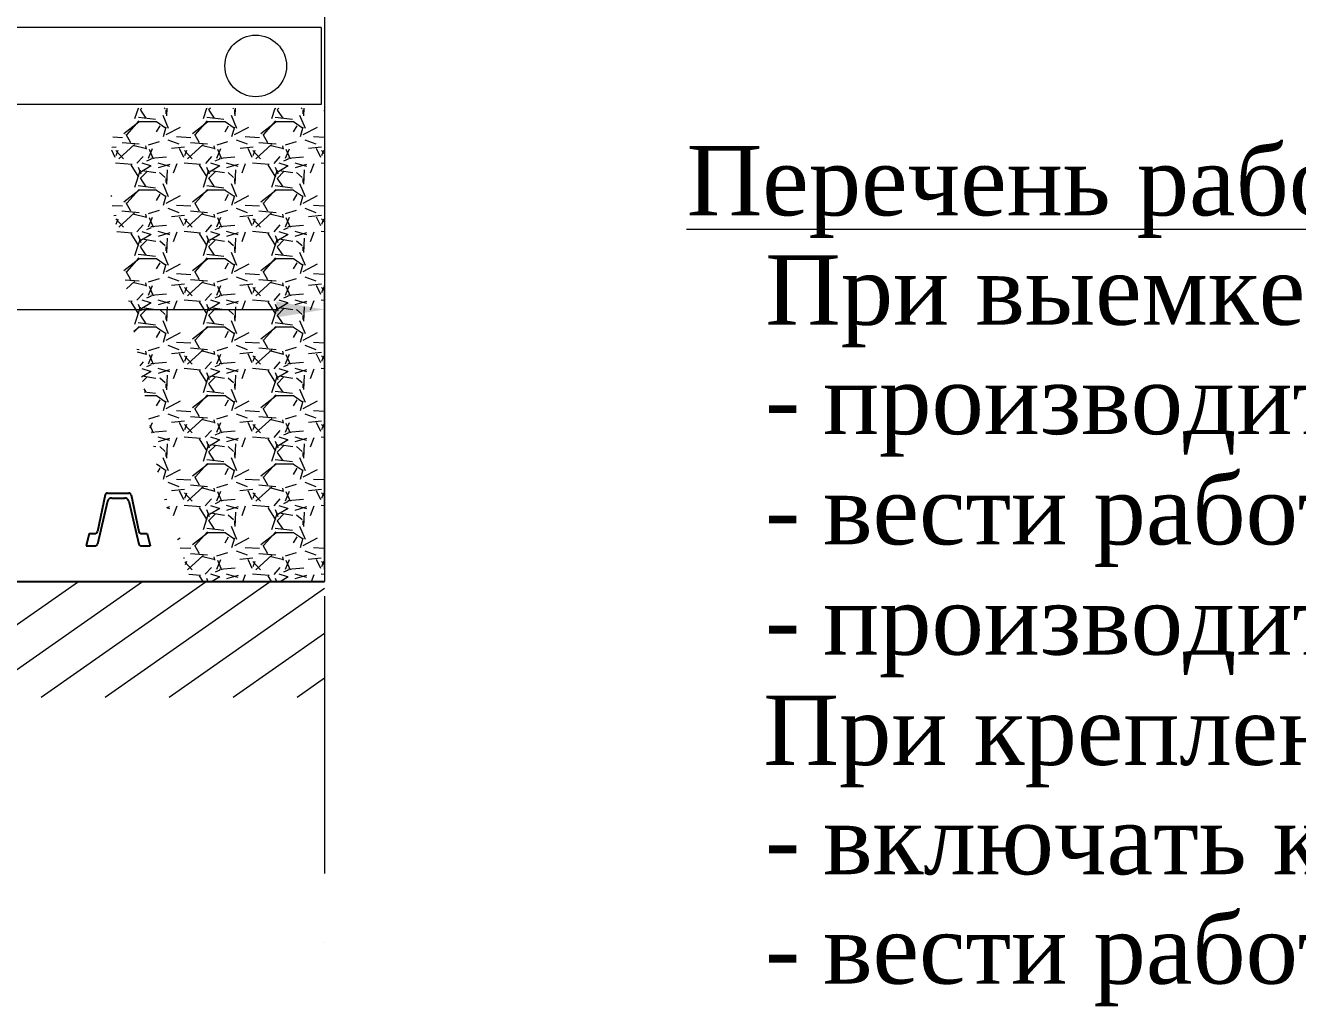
# Model space of a CAD drawing. Header units: millimetres. Extents: x -46762 to 217101, y -107409 to 31524.
# Drawn here: x 207689 to 210991, y -57663 to -55117 of the extents above; entities that cross this region are included whole.
import ezdxf

# ---------------------------------------------------------------- set-up
doc = ezdxf.new("R2010")
doc.units = ezdxf.units.MM
doc.linetypes.add('ACAD_ISO10W100', pattern=[18, 12, -3, 0, -3])
doc.styles.get("Standard").update_dxf_attribs({"font": 'TIMES.TTF'})

msp = doc.modelspace()

# ---------------------------------------------------------------- linework, layer by layer
at = {"color": 7, "linetype": 'ACAD_ISO10W100', "lineweight": 0, "ltscale": 60}
msp.add_line((208464.99, -51197.15), (208464.99, -57646), dxfattribs=at)
at = {"color": 7, "lineweight": 13}
for p, q in [((208464.99, -51911.04), (208464.99, -56559.88)), ((208456.45, -55121.57), (207273.53, -55121.57)), ((208456.45, -55121.57), (208456.45, -55321.57)), ((208456.45, -55321.57), (207273.53, -55321.57)), ((207973, -55358.34), (207981.73, -55331.05)), ((207982.65, -55332.76), (207981.6, -55331.05)), ((207991.04, -55331.05), (207986.45, -55335.64)), ((207986.93, -55336.09), (208001.15, -55357.42)), ((208044.88, -55349.13), (208059.1, -55382.91)), ((208051.24, -55333.05), (208048.96, -55331.05)), ((208054.14, -55346.33), (208054.14, -55335.66)), ((208055.53, -55331.05), (208054.59, -55350.81)), ((208150.8, -55358.32), (208159.53, -55331.05)), ((208160.45, -55332.76), (208159.4, -55331.05)), ((208168.84, -55331.05), (208164.25, -55335.64)), ((208164.73, -55336.09), (208178.96, -55357.42)), ((208222.66, -55349.09), (208236.88, -55382.87)), ((208229.02, -55333.03), (208226.76, -55331.05)), ((208231.94, -55346.33), (208231.94, -55335.66)), ((208233.33, -55331.05), (208232.39, -55350.79)), ((208328.61, -55358.3), (208337.33, -55331.05)), ((208338.25, -55332.76), (208337.2, -55331.05)), ((208346.64, -55331.05), (208342.05, -55335.64)), ((208342.53, -55336.09), (208356.76, -55357.42)), ((208400.44, -55349.05), (208414.67, -55382.83)), ((208406.8, -55333.01), (208404.56, -55331.05)), ((208409.74, -55346.33), (208409.74, -55335.66)), ((208411.13, -55331.05), (208410.19, -55350.76)), ((207944.12, -55396.89), (207983.23, -55366.66)), ((207951.42, -55400.1), (207983.43, -55364.54)), ((207981.71, -55354.56), (208026.16, -55359.9)), ((207983.02, -55365.89), (208029.25, -55365.89)), ((208029.16, -55365.98), (208052.28, -55381.99)), ((208029.23, -55392.99), (208038.12, -55376.98)), ((208053.17, -55380.85), (208046.06, -55405.74)), ((208090.22, -55381.09), (208052.88, -55400.64)), ((208121.93, -55396.88), (208161.04, -55366.66)), ((208129.22, -55400.1), (208161.23, -55364.54)), ((208159.52, -55354.56), (208203.97, -55359.9)), ((208160.82, -55365.89), (208207.05, -55365.89)), ((208206.97, -55365.99), (208230.09, -55381.99)), ((208207.02, -55393.02), (208215.91, -55377.01)), ((208230.97, -55380.85), (208223.86, -55405.74)), ((208268.04, -55381.07), (208230.71, -55400.63)), ((208299.74, -55396.88), (208338.86, -55366.65)), ((208307.02, -55400.1), (208339.03, -55364.54)), ((208337.32, -55354.57), (208381.77, -55359.9)), ((208338.62, -55365.89), (208384.85, -55365.89)), ((208384.79, -55366), (208407.9, -55382)), ((208384.8, -55393.05), (208393.69, -55377.05)), ((208408.78, -55380.84), (208401.66, -55405.74)), ((208445.87, -55381.06), (208408.53, -55400.61)), ((207915.48, -55405.84), (207940.43, -55407.02)), ((207962.62, -55420.94), (207950.17, -55399.61)), ((208008.19, -55426.78), (208036.64, -55417.89)), ((208058.1, -55413.4), (208086.54, -55424.07)), ((208080.89, -55405.25), (208118.23, -55407.02)), ((208140.42, -55420.94), (208127.97, -55399.6)), ((208185.98, -55426.78), (208214.43, -55417.89)), ((208235.89, -55413.4), (208264.34, -55424.07)), ((208258.69, -55405.25), (208296.03, -55407.02)), ((208318.22, -55420.94), (208305.77, -55399.6)), ((208363.77, -55426.79), (208392.22, -55417.9)), ((208413.68, -55413.4), (208442.13, -55424.06)), ((208436.49, -55405.25), (208464.99, -55406.6)), ((207912.03, -55439.03), (207920.89, -55458.22)), ((207923.83, -55432.15), (207912.62, -55433.33)), ((207943.22, -55462.45), (207923.66, -55441.12)), ((207924.41, -55454.55), (207929.74, -55440.32)), ((207972.02, -55425.51), (207931.13, -55462.84)), ((207983.74, -55424.8), (207939.29, -55421.24)), ((207983.74, -55424.8), (207939.29, -55421.24)), ((208003.18, -55437.09), (207967.62, -55428.2)), ((208002.63, -55437.59), (208000.85, -55428.7)), ((208007.75, -55461.27), (208018.42, -55436.37)), ((208009.37, -55437.65), (208020.03, -55462.54)), ((208101.62, -55432.15), (208067.84, -55435.71)), ((208088.03, -55435.13), (208098.7, -55458.25)), ((208121.01, -55462.44), (208101.45, -55441.1)), ((208102.2, -55454.56), (208107.54, -55440.33)), ((208149.86, -55425.47), (208108.97, -55462.81)), ((208161.55, -55424.8), (208117.1, -55421.24)), ((208161.55, -55424.8), (208117.1, -55421.24)), ((208180.98, -55437.09), (208145.42, -55428.2)), ((208180.43, -55437.57), (208178.65, -55428.68)), ((208185.55, -55461.28), (208196.22, -55436.39)), ((208187.16, -55437.64), (208197.83, -55462.53)), ((208279.41, -55432.15), (208245.63, -55435.71)), ((208265.84, -55435.16), (208276.51, -55458.27)), ((208298.79, -55462.42), (208279.23, -55441.08)), ((208280, -55454.56), (208285.33, -55440.34)), ((208327.7, -55425.43), (208286.81, -55462.77)), ((208339.35, -55424.8), (208294.9, -55421.24)), ((208339.35, -55424.8), (208294.9, -55421.24)), ((208358.78, -55437.09), (208323.22, -55428.2)), ((208358.22, -55437.56), (208356.45, -55428.67)), ((208363.34, -55461.3), (208374.01, -55436.41)), ((208364.95, -55437.62), (208375.62, -55462.51)), ((208457.2, -55432.16), (208423.42, -55435.71)), ((208443.65, -55435.18), (208454.32, -55458.29)), ((208464.99, -55449.76), (208457.02, -55441.06)), ((208457.8, -55454.57), (208463.13, -55440.35)), ((207965.39, -55477.54), (207922.72, -55473.99)), ((207982.64, -55510.56), (207963.09, -55478.56)), ((207993.84, -55456.69), (207977.84, -55474.47)), ((207980.96, -55484.07), (207988.07, -55501.85)), ((207988.41, -55496.53), (208015.08, -55480.53)), ((208013.3, -55481.37), (207991.96, -55474.26)), ((208015.21, -55463.76), (208002.76, -55469.1)), ((208054.67, -55458.35), (208013.77, -55461.91)), ((208032.06, -55472.9), (208062.28, -55481.79)), ((208033.72, -55485.32), (208063.94, -55476.43)), ((208073.3, -55499.47), (208082.19, -55474.57)), ((208143.19, -55477.54), (208100.52, -55473.99)), ((208160.45, -55510.56), (208140.89, -55478.56)), ((208171.63, -55456.7), (208155.63, -55474.48)), ((208158.76, -55484.07), (208165.88, -55501.85)), ((208166.21, -55496.53), (208192.88, -55480.52)), ((208191.1, -55481.37), (208169.76, -55474.26)), ((208193.02, -55463.76), (208180.58, -55469.09)), ((208232.48, -55458.35), (208191.58, -55461.91)), ((208209.85, -55472.9), (208240.08, -55481.79)), ((208211.51, -55485.32), (208241.74, -55476.43)), ((208251.09, -55499.5), (208259.98, -55474.61)), ((208320.99, -55477.54), (208278.32, -55473.99)), ((208338.25, -55510.56), (208318.69, -55478.56)), ((208349.42, -55456.71), (208333.42, -55474.49)), ((208336.57, -55484.08), (208343.68, -55501.86)), ((208344.02, -55496.53), (208370.69, -55480.52)), ((208368.9, -55481.37), (208347.56, -55474.26)), ((208370.83, -55463.75), (208358.39, -55469.08)), ((208410.29, -55458.35), (208369.39, -55461.91)), ((208387.64, -55472.9), (208417.87, -55481.79)), ((208389.3, -55485.33), (208419.53, -55476.44)), ((208428.87, -55499.53), (208437.76, -55474.64)), ((208464.99, -55474.73), (208456.12, -55473.99)), ((208464.99, -55462.42), (208464.65, -55462.73)), ((207973, -55536.13), (207987.22, -55491.68)), ((208004.23, -55495.66), (207986.45, -55513.44)), ((207986.93, -55513.89), (208001.15, -55535.22)), ((208027.44, -55499.28), (207991.89, -55493.95)), ((208051.26, -55510.87), (208037.04, -55498.42)), ((208054.14, -55524.13), (208054.14, -55513.46)), ((208056.37, -55491.27), (208054.59, -55528.61)), ((208150.81, -55536.11), (208165.03, -55491.66)), ((208182.03, -55495.66), (208164.25, -55513.44)), ((208164.73, -55513.89), (208178.95, -55535.22)), ((208205.25, -55499.28), (208169.69, -55493.95)), ((208229.04, -55510.85), (208214.82, -55498.4)), ((208231.94, -55524.13), (208231.94, -55513.46)), ((208234.17, -55491.25), (208232.39, -55528.58)), ((208328.61, -55536.09), (208342.84, -55491.64)), ((208359.83, -55495.66), (208342.05, -55513.44)), ((208342.53, -55513.89), (208356.76, -55535.22)), ((208383.05, -55499.28), (208347.49, -55493.95)), ((208406.82, -55510.83), (208392.6, -55498.39)), ((208409.74, -55524.13), (208409.74, -55513.46)), ((208411.97, -55491.22), (208410.19, -55528.56)), ((207944.13, -55574.68), (207983.25, -55544.45)), ((207951.42, -55577.9), (207983.43, -55542.34)), ((207981.67, -55532.36), (208026.12, -55537.69)), ((207983.02, -55543.69), (208029.25, -55543.69)), ((208029.14, -55543.77), (208052.26, -55559.77)), ((208044.89, -55526.95), (208059.11, -55560.73)), ((208121.94, -55574.67), (208161.06, -55544.45)), ((208129.22, -55577.9), (208161.23, -55542.34)), ((208159.47, -55532.36), (208203.92, -55537.69)), ((208160.82, -55543.69), (208207.05, -55543.69)), ((208206.96, -55543.78), (208230.07, -55559.78)), ((208222.67, -55526.91), (208236.89, -55560.69)), ((208299.76, -55574.67), (208338.87, -55544.44)), ((208307.02, -55577.9), (208339.03, -55542.34)), ((208337.28, -55532.36), (208381.73, -55537.69)), ((208338.62, -55543.69), (208384.85, -55543.69)), ((208384.77, -55543.79), (208407.88, -55559.79)), ((208400.45, -55526.87), (208414.67, -55560.65)), ((207912.44, -55558.87), (207909.87, -55560.22)), ((207913.87, -55583.56), (207940.46, -55584.82)), ((207962.62, -55598.75), (207950.17, -55577.41)), ((208029.22, -55570.8), (208038.11, -55554.8)), ((208053.17, -55558.65), (208046.06, -55583.54)), ((208090.27, -55558.86), (208052.93, -55578.42)), ((208080.92, -55583.05), (208118.26, -55584.82)), ((208140.42, -55598.74), (208127.97, -55577.41)), ((208207.01, -55570.83), (208215.9, -55554.83)), ((208230.98, -55558.65), (208223.86, -55583.54)), ((208268.09, -55558.84), (208230.76, -55578.4)), ((208258.72, -55583.05), (208296.06, -55584.82)), ((208318.22, -55598.74), (208305.77, -55577.4)), ((208384.79, -55570.86), (208393.68, -55554.86)), ((208408.78, -55558.64), (208401.66, -55583.54)), ((208445.92, -55558.83), (208408.58, -55578.38)), ((208436.52, -55583.05), (208464.99, -55584.4)), ((207923.75, -55609.96), (207918.49, -55610.51)), ((207972.07, -55603.26), (207931.17, -55640.6)), ((207983.69, -55602.6), (207939.24, -55599.04)), ((207983.69, -55602.6), (207939.24, -55599.04)), ((208003.18, -55614.89), (207967.62, -55606)), ((208002.63, -55615.39), (208000.85, -55606.5)), ((208007.75, -55639.07), (208018.42, -55614.18)), ((208008.16, -55604.59), (208036.61, -55595.7)), ((208009.37, -55615.46), (208020.04, -55640.35)), ((208058.12, -55591.21), (208086.56, -55601.88)), ((208101.55, -55609.96), (208067.76, -55613.52)), ((208088.03, -55612.92), (208098.69, -55636.03)), ((208149.91, -55603.23), (208109.01, -55640.56)), ((208161.49, -55602.6), (208117.04, -55599.04)), ((208161.49, -55602.6), (208117.04, -55599.04)), ((208180.98, -55614.89), (208145.42, -55606)), ((208180.43, -55615.38), (208178.65, -55606.49)), ((208185.54, -55639.09), (208196.21, -55614.2)), ((208185.96, -55604.59), (208214.41, -55595.7)), ((208187.16, -55615.44), (208197.83, -55640.34)), ((208235.91, -55591.21), (208264.36, -55601.87)), ((208279.34, -55609.96), (208245.56, -55613.52)), ((208265.84, -55612.94), (208276.5, -55636.06)), ((208327.75, -55603.19), (208286.85, -55640.53)), ((208339.3, -55602.6), (208294.85, -55599.04)), ((208339.3, -55602.6), (208294.85, -55599.04)), ((208358.78, -55614.89), (208323.22, -55606)), ((208358.22, -55615.36), (208356.45, -55606.47)), ((208363.34, -55639.11), (208374, -55614.21)), ((208363.75, -55604.59), (208392.2, -55595.7)), ((208364.95, -55615.43), (208375.62, -55640.32)), ((208413.7, -55591.2), (208442.15, -55601.87)), ((208457.13, -55609.96), (208423.35, -55613.52)), ((208443.65, -55612.97), (208454.32, -55636.08)), ((207943.23, -55640.27), (207923.68, -55618.93)), ((207924.41, -55632.35), (207929.74, -55618.13)), ((207993.83, -55634.5), (207977.83, -55652.28)), ((208015.24, -55641.55), (208002.79, -55646.88)), ((208054.78, -55636.14), (208013.89, -55639.7)), ((208121.02, -55640.25), (208101.46, -55618.92)), ((208102.2, -55632.36), (208107.54, -55618.14)), ((208171.62, -55634.51), (208155.62, -55652.29)), ((208193.05, -55641.54), (208180.61, -55646.88)), ((208232.59, -55636.14), (208191.7, -55639.7)), ((208298.8, -55640.23), (208279.25, -55618.9)), ((208280, -55632.37), (208285.33, -55618.14)), ((208349.42, -55634.52), (208333.41, -55652.3)), ((208370.86, -55641.54), (208358.42, -55646.87)), ((208410.4, -55636.14), (208369.51, -55639.7)), ((208464.99, -55627.56), (208457.03, -55618.88)), ((208457.79, -55632.38), (208463.13, -55618.15)), ((208464.99, -55640.22), (208464.7, -55640.49)), ((207965.4, -55655.34), (207925.6, -55652.03)), ((207982.64, -55688.36), (207963.08, -55656.35)), ((207973, -55713.92), (207987.23, -55669.47)), ((207980.96, -55661.86), (207988.07, -55679.64)), ((208004.23, -55673.46), (207986.45, -55691.24)), ((207988.42, -55674.33), (208015.09, -55658.32)), ((208027.41, -55677.07), (207991.85, -55671.74)), ((208013.3, -55659.17), (207991.96, -55652.06)), ((208032.09, -55650.71), (208062.31, -55659.6)), ((208033.69, -55663.13), (208063.92, -55654.24)), ((208051.29, -55688.69), (208037.06, -55676.24)), ((208056.37, -55669.07), (208054.59, -55706.41)), ((208073.29, -55677.28), (208082.18, -55652.38)), ((208143.2, -55655.34), (208100.53, -55651.79)), ((208160.45, -55688.36), (208140.89, -55656.36)), ((208150.81, -55713.9), (208165.03, -55669.45)), ((208158.76, -55661.87), (208165.88, -55679.65)), ((208182.03, -55673.46), (208164.25, -55691.24)), ((208166.22, -55674.33), (208192.89, -55658.32)), ((208205.22, -55677.08), (208169.66, -55671.74)), ((208191.1, -55659.17), (208169.76, -55652.06)), ((208209.88, -55650.71), (208240.1, -55659.6)), ((208211.48, -55663.13), (208241.71, -55654.24)), ((208229.07, -55688.67), (208214.84, -55676.22)), ((208234.17, -55669.05), (208232.39, -55706.38)), ((208251.08, -55677.31), (208259.97, -55652.42)), ((208321, -55655.34), (208278.33, -55651.79)), ((208338.25, -55688.36), (208318.69, -55656.36)), ((208328.61, -55713.88), (208342.84, -55669.43)), ((208336.57, -55661.88), (208343.68, -55679.66)), ((208359.83, -55673.46), (208342.05, -55691.24)), ((208344.02, -55674.33), (208370.69, -55658.32)), ((208383.02, -55677.08), (208347.46, -55671.74)), ((208368.9, -55659.17), (208347.56, -55652.06)), ((208387.67, -55650.7), (208417.9, -55659.59)), ((208389.27, -55663.13), (208419.5, -55654.24)), ((208406.85, -55688.65), (208392.62, -55676.21)), ((208411.97, -55669.02), (208410.19, -55706.36)), ((208428.87, -55677.34), (208437.76, -55652.45)), ((208464.99, -55652.53), (208456.13, -55651.79)), ((207981.62, -55710.15), (208026.07, -55715.49)), ((207986.93, -55691.68), (208001.15, -55713.02)), ((208044.89, -55704.77), (208059.12, -55738.55)), ((208054.14, -55701.93), (208054.14, -55691.26)), ((208159.43, -55710.15), (208203.88, -55715.49)), ((208164.73, -55691.69), (208178.95, -55713.02)), ((208222.68, -55704.73), (208236.9, -55738.51)), ((208231.94, -55701.93), (208231.94, -55691.26)), ((208337.23, -55710.15), (208381.68, -55715.49)), ((208342.53, -55691.69), (208356.76, -55713.02)), ((208400.46, -55704.68), (208414.68, -55738.47)), ((208409.74, -55701.93), (208409.74, -55691.26)), ((207944.15, -55752.47), (207983.26, -55722.25)), ((207951.42, -55755.7), (207983.43, -55720.14)), ((207983.02, -55721.49), (208029.25, -55721.49)), ((208029.13, -55721.56), (208052.24, -55737.56)), ((208029.21, -55748.62), (208038.1, -55732.62)), ((208053.17, -55736.45), (208046.06, -55761.34)), ((208090.32, -55736.63), (208052.98, -55756.19)), ((208121.96, -55752.46), (208161.07, -55722.24)), ((208129.22, -55755.7), (208161.23, -55720.14)), ((208160.82, -55721.49), (208207.05, -55721.49)), ((208206.94, -55721.57), (208230.05, -55737.57)), ((208207, -55748.65), (208215.89, -55732.65)), ((208230.98, -55736.45), (208223.86, -55761.34)), ((208268.14, -55736.61), (208230.81, -55756.17)), ((208299.77, -55752.46), (208338.89, -55722.23)), ((208307.02, -55755.7), (208339.03, -55720.14)), ((208338.62, -55721.49), (208384.85, -55721.49)), ((208384.75, -55721.58), (208407.87, -55737.58)), ((208384.78, -55748.68), (208393.67, -55732.68)), ((208408.78, -55736.44), (208401.66, -55761.34)), ((208445.97, -55736.6), (208408.63, -55756.16)), ((207983.63, -55780.39), (207947.1, -55777.47)), ((207983.63, -55780.39), (207947.1, -55777.47)), ((207962.62, -55776.55), (207950.17, -55755.21)), ((207972.11, -55781.02), (207951.01, -55800.29)), ((208008.14, -55782.4), (208036.59, -55773.51)), ((208058.13, -55769.02), (208086.58, -55779.68)), ((208080.95, -55760.85), (208118.28, -55762.62)), ((208149.95, -55780.98), (208109.06, -55818.32)), ((208161.44, -55780.39), (208116.99, -55776.84)), ((208161.44, -55780.39), (208116.99, -55776.84)), ((208140.42, -55776.54), (208127.97, -55755.21)), ((208185.93, -55782.4), (208214.38, -55773.51)), ((208235.93, -55769.01), (208264.37, -55779.68)), ((208258.74, -55760.85), (208296.08, -55762.62)), ((208327.79, -55780.95), (208286.9, -55818.28)), ((208339.24, -55780.39), (208294.79, -55776.84)), ((208339.24, -55780.39), (208294.79, -55776.84)), ((208318.22, -55776.54), (208305.77, -55755.2)), ((208363.73, -55782.4), (208392.17, -55773.51)), ((208413.72, -55769.01), (208442.17, -55779.68)), ((208436.54, -55760.85), (208464.99, -55762.2)), ((208003.18, -55792.69), (207967.62, -55783.8)), ((207993.83, -55812.31), (207977.82, -55830.09)), ((208002.63, -55793.19), (208000.85, -55784.3)), ((208007.75, -55816.88), (208018.42, -55791.99)), ((208009.37, -55793.27), (208020.04, -55818.16)), ((208054.9, -55813.94), (208014.01, -55817.49)), ((208101.47, -55787.77), (208067.69, -55791.32)), ((208088.02, -55790.71), (208098.69, -55813.82)), ((208121.03, -55818.07), (208101.48, -55796.73)), ((208102.2, -55810.16), (208107.53, -55795.94)), ((208180.98, -55792.69), (208145.42, -55783.8)), ((208171.62, -55812.32), (208155.61, -55830.1)), ((208180.43, -55793.18), (208178.65, -55784.29)), ((208185.54, -55816.9), (208196.21, -55792)), ((208187.17, -55793.25), (208197.83, -55818.14)), ((208232.71, -55813.93), (208191.82, -55817.49)), ((208279.26, -55787.77), (208245.48, -55791.32)), ((208265.83, -55790.73), (208276.5, -55813.85)), ((208298.82, -55818.05), (208279.26, -55796.71)), ((208280, -55810.17), (208285.33, -55795.95)), ((208358.78, -55792.69), (208323.22, -55783.8)), ((208349.41, -55812.32), (208333.41, -55830.1)), ((208358.23, -55793.16), (208356.45, -55784.27)), ((208363.33, -55816.91), (208374, -55792.02)), ((208364.96, -55793.23), (208375.63, -55818.13)), ((208410.52, -55813.93), (208369.63, -55817.49)), ((208457.06, -55787.77), (208423.27, -55791.33)), ((208443.64, -55790.76), (208454.31, -55813.87)), ((208464.99, -55805.36), (208457.04, -55796.7)), ((208457.79, -55810.18), (208463.13, -55795.96)), ((207965.41, -55833.14), (207956.51, -55832.4)), ((207982.64, -55866.16), (207963.08, -55834.15)), ((207973, -55891.72), (207987.23, -55847.27)), ((207980.96, -55839.66), (207988.07, -55857.44)), ((207988.42, -55852.13), (208015.09, -55836.12)), ((208013.3, -55836.97), (207991.96, -55829.86)), ((208015.27, -55819.34), (208002.82, -55824.67)), ((208032.11, -55828.52), (208062.34, -55837.41)), ((208033.66, -55840.94), (208063.89, -55832.05)), ((208056.37, -55846.87), (208054.59, -55884.21)), ((208073.29, -55855.09), (208082.18, -55830.2)), ((208143.21, -55833.14), (208100.54, -55829.59)), ((208160.44, -55866.16), (208140.89, -55834.15)), ((208150.81, -55891.7), (208165.03, -55847.25)), ((208158.76, -55839.67), (208165.87, -55857.45)), ((208166.22, -55852.13), (208192.89, -55836.12)), ((208191.1, -55836.97), (208169.76, -55829.86)), ((208193.08, -55819.33), (208180.63, -55824.66)), ((208209.91, -55828.51), (208240.13, -55837.4)), ((208211.45, -55840.94), (208241.68, -55832.05)), ((208234.17, -55846.84), (208232.39, -55884.18)), ((208251.08, -55855.12), (208259.97, -55830.23)), ((208321.01, -55833.14), (208278.34, -55829.59)), ((208338.25, -55866.16), (208318.69, -55834.16)), ((208328.62, -55891.68), (208342.84, -55847.23)), ((208336.56, -55839.68), (208343.68, -55857.46)), ((208344.02, -55852.12), (208370.69, -55836.12)), ((208368.9, -55836.97), (208347.56, -55829.86)), ((208370.89, -55819.32), (208358.45, -55824.66)), ((208387.7, -55828.51), (208417.92, -55837.4)), ((208389.24, -55840.94), (208419.47, -55832.05)), ((208411.97, -55846.82), (208410.19, -55884.16)), ((208428.86, -55855.15), (208437.75, -55830.26)), ((208464.99, -55830.33), (208456.13, -55829.59)), ((208464.99, -55818.02), (208464.74, -55818.25)), ((208004.23, -55851.26), (207986.45, -55869.04)), ((207986.93, -55869.48), (208001.15, -55890.82)), ((208027.38, -55854.87), (207991.82, -55849.54)), ((208051.31, -55866.51), (208037.08, -55854.06)), ((208054.14, -55879.73), (208054.14, -55869.06)), ((208182.03, -55851.26), (208164.25, -55869.04)), ((208164.73, -55869.48), (208178.95, -55890.82)), ((208205.19, -55854.87), (208169.63, -55849.54)), ((208229.09, -55866.49), (208214.86, -55854.04)), ((208231.94, -55879.73), (208231.94, -55869.06)), ((208359.83, -55851.26), (208342.05, -55869.04)), ((208342.53, -55869.49), (208356.76, -55890.82)), ((208382.99, -55854.87), (208347.43, -55849.54)), ((208406.87, -55866.47), (208392.65, -55854.03)), ((208409.74, -55879.73), (208409.74, -55869.06)), ((207969.88, -55910.39), (207983.28, -55900.04)), ((207970.26, -55912.58), (207983.43, -55897.94)), ((207981.57, -55887.95), (208026.02, -55893.28)), ((207983.02, -55899.29), (208029.25, -55899.29)), ((208029.11, -55899.35), (208052.22, -55915.35)), ((208029.2, -55926.44), (208038.09, -55910.44)), ((208044.9, -55882.59), (208059.13, -55916.37)), ((208053.17, -55914.25), (208046.06, -55939.14)), ((208090.37, -55914.4), (208053.03, -55933.96)), ((208121.97, -55930.26), (208161.09, -55900.03)), ((208129.22, -55933.5), (208161.23, -55897.94)), ((208159.38, -55887.95), (208203.83, -55893.28)), ((208160.82, -55899.29), (208207.05, -55899.29)), ((208206.92, -55899.36), (208230.04, -55915.36)), ((208206.99, -55926.47), (208215.88, -55910.47)), ((208222.68, -55882.54), (208236.91, -55916.33)), ((208230.98, -55914.25), (208223.86, -55939.14)), ((208268.2, -55914.38), (208230.86, -55933.94)), ((208299.79, -55930.25), (208338.9, -55900.02)), ((208307.02, -55933.5), (208339.03, -55897.94)), ((208337.19, -55887.95), (208381.64, -55893.28)), ((208338.62, -55899.29), (208384.85, -55899.29)), ((208384.73, -55899.37), (208407.85, -55915.37)), ((208384.77, -55926.5), (208393.66, -55910.5)), ((208400.47, -55882.5), (208414.69, -55916.28)), ((208408.78, -55914.24), (208401.66, -55939.14)), ((208446.02, -55914.37), (208408.68, -55933.93)), ((208058.15, -55946.82), (208086.6, -55957.49)), ((208080.97, -55938.65), (208118.31, -55940.43)), ((208140.42, -55954.35), (208127.97, -55933.01)), ((208235.94, -55946.82), (208264.39, -55957.49)), ((208258.77, -55938.65), (208296.11, -55940.43)), ((208318.22, -55954.34), (208305.77, -55933.01)), ((208413.74, -55946.82), (208442.19, -55957.48)), ((208436.57, -55938.65), (208464.99, -55940)), ((207983.58, -55958.19), (207978, -55957.74)), ((207983.58, -55958.19), (207978, -55957.74)), ((208003.18, -55970.49), (207979.15, -55964.49)), ((208002.63, -55970.99), (208000.85, -55962.1)), ((208007.74, -55994.69), (208018.41, -55969.8)), ((208008.12, -55960.2), (208036.56, -55951.31)), ((208009.38, -55971.07), (208020.04, -55995.97)), ((208101.4, -55965.57), (208067.61, -55969.13)), ((208088.02, -55968.5), (208098.68, -55991.61)), ((208121.05, -55995.88), (208101.49, -55974.55)), ((208102.2, -55987.97), (208107.53, -55973.74)), ((208150, -55958.74), (208109.1, -55996.08)), ((208161.38, -55958.19), (208116.93, -55954.63)), ((208161.38, -55958.19), (208116.93, -55954.63)), ((208180.98, -55970.49), (208145.42, -55961.6)), ((208180.43, -55970.98), (208178.65, -55962.09)), ((208185.54, -55994.7), (208196.21, -55969.81)), ((208185.91, -55960.21), (208214.36, -55951.32)), ((208187.17, -55971.06), (208197.84, -55995.95)), ((208279.19, -55965.58), (208245.41, -55969.13)), ((208265.83, -55968.52), (208276.49, -55991.64)), ((208298.83, -55995.87), (208279.27, -55974.53)), ((208280, -55987.98), (208285.33, -55973.75)), ((208327.84, -55958.7), (208286.94, -55996.04)), ((208339.19, -55958.19), (208294.74, -55954.63)), ((208339.19, -55958.19), (208294.74, -55954.63)), ((208358.78, -55970.49), (208323.22, -55961.6)), ((208358.23, -55970.97), (208356.45, -55962.08)), ((208363.33, -55994.72), (208374, -55969.83)), ((208363.7, -55960.21), (208392.15, -55951.32)), ((208364.96, -55971.04), (208375.63, -55995.93)), ((208456.98, -55965.58), (208423.2, -55969.13)), ((208443.64, -55968.55), (208454.31, -55991.66)), ((208464.99, -55983.17), (208457.06, -55974.51)), ((208457.79, -55987.99), (208463.13, -55973.76)), ((207993.82, -55990.11), (207985.19, -55999.7)), ((208013.3, -56014.77), (207991.96, -56007.66)), ((208015.3, -55997.12), (208002.85, -56002.46)), ((208055.02, -55991.73), (208014.12, -55995.28)), ((208032.14, -56006.32), (208062.37, -56015.21)), ((208033.63, -56018.74), (208063.86, -56009.85)), ((208073.28, -56032.9), (208082.17, -56008.01)), ((208143.22, -56010.94), (208100.54, -56007.39)), ((208160.44, -56043.96), (208140.88, -56011.95)), ((208171.61, -55990.12), (208155.61, -56007.9)), ((208191.1, -56014.77), (208169.76, -56007.66)), ((208193.11, -55997.12), (208180.66, -56002.45)), ((208232.83, -55991.73), (208191.93, -55995.28)), ((208209.93, -56006.32), (208240.16, -56015.21)), ((208211.42, -56018.75), (208241.65, -56009.86)), ((208251.07, -56032.93), (208259.96, -56008.04)), ((208321.02, -56010.94), (208278.34, -56007.39)), ((208338.25, -56043.96), (208318.69, -56011.95)), ((208349.4, -55990.13), (208333.4, -56007.91)), ((208368.9, -56014.77), (208347.56, -56007.66)), ((208370.92, -55997.11), (208358.47, -56002.45)), ((208410.64, -55991.72), (208369.74, -55995.28)), ((208387.73, -56006.32), (208417.95, -56015.21)), ((208389.22, -56018.75), (208419.44, -56009.86)), ((208428.86, -56032.96), (208437.75, -56008.07)), ((208464.99, -56008.12), (208456.14, -56007.39)), ((208464.99, -55995.82), (208464.79, -55996)), ((207990.19, -56028.87), (208015.09, -56013.92)), ((208027.35, -56032.67), (207991.79, -56027.33)), ((208004.23, -56029.06), (207992.27, -56041.02)), ((208051.33, -56044.33), (208037.11, -56031.88)), ((208056.37, -56024.67), (208054.59, -56062.01)), ((208150.81, -56069.49), (208165.04, -56025.04)), ((208158.76, -56017.47), (208165.87, -56035.25)), ((208182.03, -56029.06), (208164.25, -56046.84)), ((208166.22, -56029.92), (208192.89, -56013.92)), ((208205.16, -56032.67), (208169.6, -56027.33)), ((208229.11, -56044.31), (208214.89, -56031.86)), ((208234.17, -56024.64), (208232.39, -56061.98)), ((208328.62, -56069.47), (208342.84, -56025.02)), ((208336.56, -56017.47), (208343.68, -56035.25)), ((208359.83, -56029.06), (208342.05, -56046.84)), ((208344.02, -56029.92), (208370.69, -56013.92)), ((208382.96, -56032.67), (208347.4, -56027.33)), ((208406.89, -56044.29), (208392.67, -56031.85)), ((208411.97, -56024.62), (208410.19, -56061.95)), ((207995.56, -56060.23), (208001.15, -56068.62)), ((207996.82, -56067.57), (208025.98, -56071.07)), ((207998.45, -56077.09), (208029.25, -56077.09)), ((208029.09, -56077.14), (208052.21, -56093.14)), ((208044.91, -56060.4), (208059.13, -56094.19)), ((208054.14, -56057.53), (208054.14, -56046.86)), ((208121.99, -56108.05), (208161.1, -56077.82)), ((208129.22, -56111.3), (208161.23, -56075.74)), ((208159.33, -56065.74), (208203.78, -56071.07)), ((208160.82, -56077.09), (208207.05, -56077.09)), ((208164.73, -56047.28), (208178.95, -56068.62)), ((208206.9, -56077.15), (208230.02, -56093.15)), ((208222.69, -56060.36), (208236.92, -56094.14)), ((208231.94, -56057.53), (208231.94, -56046.86)), ((208299.8, -56108.04), (208338.92, -56077.81)), ((208307.03, -56111.3), (208339.03, -56075.74)), ((208337.14, -56065.74), (208381.59, -56071.08)), ((208338.62, -56077.09), (208384.85, -56077.09)), ((208342.53, -56047.29), (208356.75, -56068.62)), ((208384.72, -56077.16), (208407.83, -56093.16)), ((208400.47, -56060.32), (208414.7, -56094.1)), ((208409.74, -56057.53), (208409.74, -56046.86)), ((208029.2, -56104.25), (208038.09, -56088.25)), ((208053.17, -56092.05), (208046.06, -56116.94)), ((208090.42, -56092.17), (208053.08, -56111.73)), ((208140.42, -56132.15), (208127.97, -56110.81)), ((208206.98, -56104.28), (208215.87, -56088.28)), ((208230.98, -56092.05), (208223.86, -56116.94)), ((208268.25, -56092.16), (208230.91, -56111.71)), ((208318.22, -56132.15), (208305.77, -56110.81)), ((208384.76, -56104.31), (208393.65, -56088.31)), ((208408.78, -56092.05), (208401.66, -56116.94)), ((208446.07, -56092.14), (208408.74, -56111.7)), ((208008.85, -56137.77), (208036.54, -56129.12)), ((208058.17, -56124.63), (208086.62, -56135.3)), ((208101.32, -56143.38), (208067.54, -56146.94)), ((208081, -56116.45), (208118.34, -56118.23)), ((208150.04, -56136.5), (208109.15, -56173.84)), ((208161.33, -56135.99), (208116.88, -56132.43)), ((208161.33, -56135.99), (208116.88, -56132.43)), ((208180.99, -56148.29), (208145.43, -56139.4)), ((208180.43, -56148.78), (208178.65, -56139.89)), ((208185.88, -56138.01), (208214.33, -56129.12)), ((208235.96, -56124.63), (208264.41, -56135.29)), ((208279.11, -56143.38), (208245.33, -56146.94)), ((208258.8, -56116.45), (208296.14, -56118.23)), ((208327.88, -56136.46), (208286.99, -56173.8)), ((208339.13, -56135.99), (208294.68, -56132.43)), ((208339.13, -56135.99), (208294.68, -56132.43)), ((208358.78, -56148.29), (208323.22, -56139.4)), ((208358.23, -56148.77), (208356.45, -56139.88)), ((208363.68, -56138.02), (208392.13, -56129.13)), ((208413.76, -56124.62), (208442.2, -56135.29)), ((208456.91, -56143.38), (208423.12, -56146.94)), ((208436.6, -56116.45), (208464.99, -56117.8)), ((208011.67, -56154.22), (208020.05, -56173.77)), ((208012.78, -56160.73), (208018.41, -56147.6)), ((208055.13, -56169.52), (208014.89, -56173.02)), ((208015.33, -56174.91), (208015.22, -56174.95)), ((208088.01, -56146.29), (208098.68, -56169.4)), ((208121.06, -56173.7), (208101.5, -56152.36)), ((208102.2, -56165.77), (208107.53, -56151.55)), ((208171.6, -56167.93), (208155.6, -56185.71)), ((208193.14, -56174.9), (208180.69, -56180.24)), ((208185.53, -56172.51), (208196.2, -56147.62)), ((208187.17, -56148.86), (208197.84, -56173.76)), ((208232.94, -56169.52), (208192.05, -56173.07)), ((208265.82, -56146.31), (208276.49, -56169.42)), ((208298.85, -56173.68), (208279.29, -56152.35)), ((208279.99, -56165.78), (208285.33, -56151.56)), ((208349.39, -56167.94), (208333.39, -56185.72)), ((208370.95, -56174.9), (208358.5, -56180.23)), ((208363.33, -56172.53), (208373.99, -56147.63)), ((208364.96, -56148.85), (208375.63, -56173.74)), ((208410.75, -56169.51), (208369.86, -56173.07)), ((208443.63, -56146.34), (208454.3, -56169.45)), ((208464.99, -56160.97), (208457.07, -56152.33)), ((208457.79, -56165.79), (208463.12, -56151.57)), ((208464.99, -56173.62), (208464.83, -56173.76)), ((208027.32, -56210.46), (208021.15, -56209.54)), ((208032.17, -56184.13), (208062.4, -56193.02)), ((208033.6, -56196.55), (208063.83, -56187.66)), ((208051.35, -56222.15), (208037.13, -56209.7)), ((208056.37, -56202.47), (208054.59, -56239.81)), ((208073.28, -56210.71), (208082.17, -56185.82)), ((208143.23, -56188.74), (208100.55, -56185.19)), ((208160.44, -56221.76), (208140.88, -56189.75)), ((208150.81, -56247.28), (208165.04, -56202.83)), ((208158.76, -56195.26), (208165.87, -56213.04)), ((208182.03, -56206.86), (208164.25, -56224.64)), ((208166.22, -56207.72), (208192.89, -56191.72)), ((208205.12, -56210.46), (208169.56, -56205.13)), ((208191.1, -56192.57), (208169.76, -56185.46)), ((208209.96, -56184.13), (208240.19, -56193.02)), ((208211.4, -56196.55), (208241.62, -56187.66)), ((208229.13, -56222.13), (208214.91, -56209.68)), ((208234.17, -56202.44), (208232.39, -56239.78)), ((208251.07, -56210.74), (208259.96, -56185.85)), ((208321.02, -56188.74), (208278.35, -56185.19)), ((208338.24, -56221.76), (208318.69, -56189.75)), ((208328.62, -56247.26), (208342.84, -56202.81)), ((208336.56, -56195.27), (208343.68, -56213.05)), ((208359.83, -56206.86), (208342.05, -56224.64)), ((208344.02, -56207.72), (208370.69, -56191.72)), ((208382.93, -56210.46), (208347.37, -56205.13)), ((208368.9, -56192.57), (208347.56, -56185.46)), ((208387.75, -56184.13), (208417.98, -56193.02)), ((208389.19, -56196.56), (208419.41, -56187.67)), ((208406.92, -56222.11), (208392.69, -56209.67)), ((208411.97, -56202.41), (208410.19, -56239.75)), ((208428.86, -56210.77), (208437.75, -56185.88)), ((208464.99, -56185.92), (208456.15, -56185.19)), ((208044.92, -56238.22), (208059.14, -56272)), ((208054.14, -56235.33), (208054.14, -56224.66)), ((208159.29, -56243.53), (208203.74, -56248.87)), ((208164.73, -56225.08), (208178.95, -56246.42)), ((208222.7, -56238.18), (208236.92, -56271.96)), ((208231.94, -56235.33), (208231.94, -56224.66)), ((208337.09, -56243.54), (208381.54, -56248.87)), ((208342.53, -56225.08), (208356.75, -56246.42)), ((208400.48, -56238.14), (208414.71, -56271.92)), ((208409.74, -56235.33), (208409.74, -56224.66)), ((208028.92, -56254.89), (208029.25, -56254.89)), ((208029.07, -56254.93), (208052.19, -56270.93)), ((208032.54, -56276.03), (208038.08, -56266.07)), ((208053.17, -56269.85), (208046.06, -56294.74)), ((208090.47, -56269.94), (208053.13, -56289.5)), ((208122, -56285.84), (208161.12, -56255.61)), ((208129.22, -56289.1), (208161.23, -56253.54)), ((208160.82, -56254.89), (208207.05, -56254.89)), ((208206.89, -56254.94), (208230, -56270.94)), ((208206.97, -56282.1), (208215.86, -56266.1)), ((208230.98, -56269.85), (208223.86, -56294.74)), ((208268.3, -56269.93), (208230.96, -56289.48)), ((208299.82, -56285.83), (208338.93, -56255.6)), ((208307.03, -56289.1), (208339.03, -56253.54)), ((208338.62, -56254.89), (208384.85, -56254.89)), ((208384.7, -56254.94), (208407.81, -56270.95)), ((208384.76, -56282.13), (208393.65, -56266.13)), ((208408.78, -56269.85), (208401.66, -56294.74)), ((208446.12, -56269.91), (208408.79, -56289.47)), ((208058.19, -56302.43), (208086.64, -56313.1)), ((208081.03, -56294.25), (208118.37, -56296.03)), ((208161.28, -56313.78), (208116.83, -56310.23)), ((208161.28, -56313.78), (208116.83, -56310.23)), ((208140.42, -56309.95), (208127.97, -56288.62)), ((208185.86, -56315.82), (208214.31, -56306.93)), ((208235.98, -56302.43), (208264.43, -56313.1)), ((208258.83, -56294.25), (208296.16, -56296.03)), ((208339.08, -56313.78), (208294.63, -56310.23)), ((208339.08, -56313.78), (208294.63, -56310.23)), ((208318.22, -56309.95), (208305.77, -56288.61)), ((208363.65, -56315.82), (208392.1, -56306.93)), ((208413.77, -56302.43), (208442.22, -56313.1)), ((208436.62, -56294.25), (208464.99, -56295.6)), ((208101.25, -56321.19), (208067.47, -56324.74)), ((208088, -56324.07), (208098.67, -56347.19)), ((208121.07, -56351.52), (208101.52, -56330.18)), ((208102.2, -56343.57), (208107.53, -56329.35)), ((208150.09, -56314.26), (208109.19, -56351.6)), ((208180.99, -56326.09), (208145.43, -56317.2)), ((208180.43, -56326.59), (208178.65, -56317.7)), ((208185.53, -56350.32), (208196.2, -56325.43)), ((208187.18, -56326.67), (208197.84, -56351.56)), ((208279.04, -56321.19), (208245.26, -56324.75)), ((208265.82, -56324.1), (208276.48, -56347.21)), ((208298.86, -56351.5), (208279.3, -56330.16)), ((208279.99, -56343.58), (208285.33, -56329.36)), ((208327.93, -56314.22), (208287.03, -56351.56)), ((208358.79, -56326.09), (208323.23, -56317.2)), ((208358.23, -56326.57), (208356.45, -56317.68)), ((208363.32, -56350.33), (208373.99, -56325.44)), ((208364.97, -56326.66), (208375.64, -56351.55)), ((208456.83, -56321.19), (208423.05, -56324.75)), ((208443.63, -56324.12), (208454.29, -56347.24)), ((208464.99, -56338.77), (208457.09, -56330.15)), ((208457.79, -56343.59), (208463.12, -56329.37)), ((208055.25, -56347.31), (208049.54, -56347.8)), ((208056.07, -56367.74), (208063.8, -56365.47)), ((208056.51, -56369.09), (208062.43, -56370.83)), ((208073.28, -56388.52), (208082.17, -56363.63)), ((208143.23, -56366.54), (208100.56, -56362.99)), ((208160.44, -56399.55), (208140.88, -56367.55)), ((208171.59, -56345.74), (208155.59, -56363.52)), ((208158.76, -56373.06), (208165.87, -56390.84)), ((208166.22, -56385.52), (208192.89, -56369.52)), ((208191.1, -56370.37), (208169.76, -56363.26)), ((208193.17, -56352.69), (208180.72, -56358.02)), ((208233.06, -56347.31), (208192.17, -56350.86)), ((208209.99, -56361.94), (208240.22, -56370.83)), ((208211.37, -56374.36), (208241.59, -56365.47)), ((208251.06, -56388.55), (208259.95, -56363.66)), ((208321.03, -56366.54), (208278.36, -56362.99)), ((208338.24, -56399.56), (208318.68, -56367.55)), ((208349.38, -56345.75), (208333.38, -56363.53)), ((208336.56, -56373.07), (208343.67, -56390.85)), ((208344.03, -56385.52), (208370.7, -56369.52)), ((208368.9, -56370.37), (208347.56, -56363.26)), ((208370.98, -56352.69), (208358.53, -56358.02)), ((208410.87, -56347.31), (208369.98, -56350.86)), ((208387.78, -56361.93), (208418.01, -56370.82)), ((208389.16, -56374.36), (208419.39, -56365.47)), ((208428.85, -56388.58), (208437.74, -56363.69)), ((208464.99, -56363.72), (208456.16, -56362.99)), ((208464.99, -56351.42), (208464.88, -56351.52)), ((208150.82, -56425.08), (208165.04, -56380.63)), ((208182.03, -56384.66), (208164.25, -56402.44)), ((208164.73, -56402.88), (208178.95, -56424.22)), ((208205.09, -56388.26), (208169.53, -56382.92)), ((208229.16, -56399.95), (208214.93, -56387.5)), ((208231.94, -56413.13), (208231.94, -56402.46)), ((208234.17, -56380.24), (208232.39, -56417.58)), ((208328.62, -56425.06), (208342.85, -56380.61)), ((208359.83, -56384.66), (208342.05, -56402.44)), ((208342.53, -56402.88), (208356.75, -56424.22)), ((208382.9, -56388.26), (208347.34, -56382.92)), ((208406.94, -56399.93), (208392.71, -56387.49)), ((208409.74, -56413.13), (208409.74, -56402.46)), ((208411.97, -56380.21), (208410.19, -56417.55)), ((208122.02, -56463.63), (208161.14, -56433.4)), ((208129.23, -56466.9), (208161.23, -56431.34)), ((208159.24, -56421.33), (208203.69, -56426.66)), ((208160.82, -56432.69), (208207.05, -56432.69)), ((208206.87, -56432.73), (208229.98, -56448.73)), ((208222.71, -56416), (208236.93, -56449.78)), ((208299.83, -56463.62), (208338.95, -56433.39)), ((208307.03, -56466.9), (208339.03, -56431.34)), ((208337.05, -56421.33), (208381.5, -56426.66)), ((208338.62, -56432.69), (208384.85, -56432.69)), ((208384.68, -56432.73), (208407.79, -56448.74)), ((208400.49, -56415.95), (208414.71, -56449.74)), ((208090.52, -56447.71), (208083.48, -56451.4)), ((208090.38, -56472.49), (208118.39, -56473.83)), ((208140.42, -56487.75), (208127.98, -56466.42)), ((208206.96, -56459.92), (208215.85, -56443.92)), ((208230.98, -56447.65), (208223.86, -56472.54)), ((208268.35, -56447.7), (208231.01, -56467.26)), ((208258.85, -56472.05), (208296.19, -56473.83)), ((208318.22, -56487.75), (208305.77, -56466.41)), ((208384.75, -56459.95), (208393.64, -56443.95)), ((208408.78, -56447.65), (208401.66, -56472.54)), ((208446.17, -56447.68), (208408.84, -56467.24)), ((208436.65, -56472.05), (208464.99, -56473.4)), ((208101.17, -56499), (208099.14, -56499.21)), ((208121.09, -56529.33), (208102.29, -56508.82)), ((208104.44, -56515.39), (208107.53, -56507.15)), ((208150.13, -56492.02), (208109.24, -56529.36)), ((208161.22, -56491.58), (208116.77, -56488.02)), ((208161.22, -56491.58), (208116.77, -56488.02)), ((208180.99, -56503.89), (208145.43, -56495)), ((208180.43, -56504.39), (208178.65, -56495.5)), ((208185.53, -56528.12), (208196.2, -56503.23)), ((208185.84, -56493.63), (208214.28, -56484.74)), ((208187.18, -56504.48), (208197.85, -56529.37)), ((208236, -56480.24), (208264.45, -56490.91)), ((208278.96, -56499), (208245.18, -56502.55)), ((208265.81, -56501.89), (208276.48, -56525)), ((208298.87, -56529.32), (208279.32, -56507.98)), ((208279.99, -56521.39), (208285.32, -56507.16)), ((208327.97, -56491.98), (208287.08, -56529.32)), ((208339.03, -56491.58), (208294.58, -56488.02)), ((208339.03, -56491.58), (208294.58, -56488.02)), ((208358.79, -56503.89), (208323.23, -56495)), ((208358.23, -56504.38), (208356.45, -56495.49)), ((208363.32, -56528.14), (208373.99, -56503.25)), ((208363.63, -56493.63), (208392.08, -56484.74)), ((208364.97, -56504.46), (208375.64, -56529.35)), ((208413.79, -56480.24), (208442.24, -56490.9)), ((208456.76, -56499), (208422.98, -56502.55)), ((208443.62, -56501.91), (208454.29, -56525.03)), ((208464.99, -56516.57), (208457.1, -56507.96)), ((208457.79, -56521.4), (208463.12, -56507.17)), ((208143.24, -56544.34), (208113.1, -56541.83)), ((208171.58, -56523.55), (208155.58, -56541.33)), ((208191.1, -56548.17), (208169.76, -56541.06)), ((208193.2, -56530.48), (208180.75, -56535.81)), ((208233.18, -56525.1), (208192.28, -56528.65)), ((208210.02, -56539.74), (208240.25, -56548.63)), ((208253.37, -56559.88), (208259.95, -56541.47)), ((208321.04, -56544.34), (208278.37, -56540.79)), ((208349.38, -56523.56), (208333.37, -56541.34)), ((208368.9, -56548.17), (208347.56, -56541.06)), ((208371.01, -56530.47), (208358.56, -56535.81)), ((208410.99, -56525.1), (208370.09, -56528.65)), ((208387.81, -56539.74), (208418.04, -56548.63)), ((208431.17, -56559.88), (208437.74, -56541.5)), ((208464.99, -56541.52), (208456.17, -56540.79)), ((208464.99, -56529.22), (208464.92, -56529.28)), ((208149.76, -56559.88), (208140.88, -56545.35)), ((208158.76, -56550.86), (208162.37, -56559.88)), ((208164.57, -56559.88), (208165.04, -56558.42)), ((208171.96, -56559.88), (208192.9, -56547.32)), ((208211.34, -56552.17), (208241.57, -56543.28)), ((208234.17, -56558.04), (208234.08, -56559.88)), ((208327.56, -56559.88), (208318.68, -56545.35)), ((208336.56, -56550.87), (208340.17, -56559.88)), ((208342.37, -56559.88), (208342.85, -56558.4)), ((208349.76, -56559.88), (208370.7, -56547.32)), ((208389.13, -56552.17), (208419.36, -56543.28)), ((208411.97, -56558.01), (208411.88, -56559.88))]:
    msp.add_line(p, q, dxfattribs=at)
at = {"color": 7, "lineweight": 0}
for p, q in [((208464.99, -56528.63), (208464.99, -55791.32)), ((202174.87, -55853.82), (208339.99, -55853.82)), ((207397.59, -56859.88), (207826.03, -56559.88)), ((207563.65, -56859.88), (207992.1, -56559.88)), ((207729.71, -56859.88), (208158.16, -56559.88)), ((207895.78, -56859.88), (208324.22, -56559.88)), ((208061.84, -56859.88), (208464.99, -56577.59)), ((208227.9, -56859.88), (208464.99, -56693.87)), ((208393.97, -56859.88), (208464.99, -56810.15))]:
    msp.add_line(p, q, dxfattribs=at)
at = {"color": 9}
for p, q in [((207895.84, -56335.04), (207875.38, -56430.56)), ((207901.71, -56330.3), (207957.01, -56330.3)), ((207912.74, -56343.3), (207945.98, -56343.3)), ((207962.88, -56335.04), (207983.34, -56430.56)), ((207902.04, -56351.74), (207875.46, -56462.7)), ((207956.68, -56351.74), (207983.26, -56462.7)), ((207853.85, -56435.3), (207846.41, -56467.3)), ((207853.85, -56435.3), (207869.51, -56435.3)), ((207989.21, -56435.3), (208004.79, -56435.3)), ((208004.79, -56435.3), (208012.21, -56467.3)), ((207846.36, -56467.3), (207869.63, -56467.3)), ((207989.09, -56467.3), (208012.36, -56467.3))]:
    msp.add_line(p, q, dxfattribs=at)
msp.add_line((199086.75, -56559.88), (208464.99, -56559.88))
at = {"color": 7, "lineweight": 13}
msp.add_circle((208286.43, -55221.57), 80, dxfattribs=at)
at = {"color": 9}
for centre, radius, start, end in [((207901.71, -56336.3), 6, 90, 167.90524), ((207912.74, -56354.3), 11, 90, 166.53048), ((207945.98, -56354.3), 11, 13.46952, 90), ((207957.01, -56336.3), 6, 12.09476, 90), ((207869.51, -56429.3), 6, 270, 347.90524), ((207989.21, -56429.3), 6, 192.09476, 270), ((207869.63, -56461.3), 6, 270, 346.53048), ((207989.09, -56461.3), 6, 193.46952, 270)]:
    msp.add_arc(centre, radius, start, end, dxfattribs=at)
at = {"color": 7, "lineweight": 0}
msp.add_solid([(208339.99, -55832.99), (208339.99, -55874.65), (208464.99, -55853.82)], dxfattribs=at)

# ---------------------------------------------------------------- texts
for s, p in [('%%UПеречень работ', (209405.16, -55609.58)), ('   При выемке и транспортировке горной массы нельзя', (209405.16, -55893.51)), ('производить креплениезабоя', (209759.45, -56177.45)), ('   - ', (209405.16, -56177.45)), ('вести работы по доставке', (209759.45, -56463.66)), ('   - ', (209405.16, -56463.66)), ('производить обслуживание конвейера', (209759.45, -56749.87)), ('   - ', (209405.16, -56749.87)), ('При креплении забоя нельзя', (209604.49, -57036.08)), ('включать конвейер', (209759.45, -57320.02)), ('   - ', (209405.16, -57320.02)), ('вести работы по доставке материлов и оборудования', (209759.45, -57603.95)), ('   - ', (209405.16, -57603.95))]:
    msp.add_text(s, height=180, dxfattribs=at).set_placement(p)

doc.saveas('drawing.dxf')
